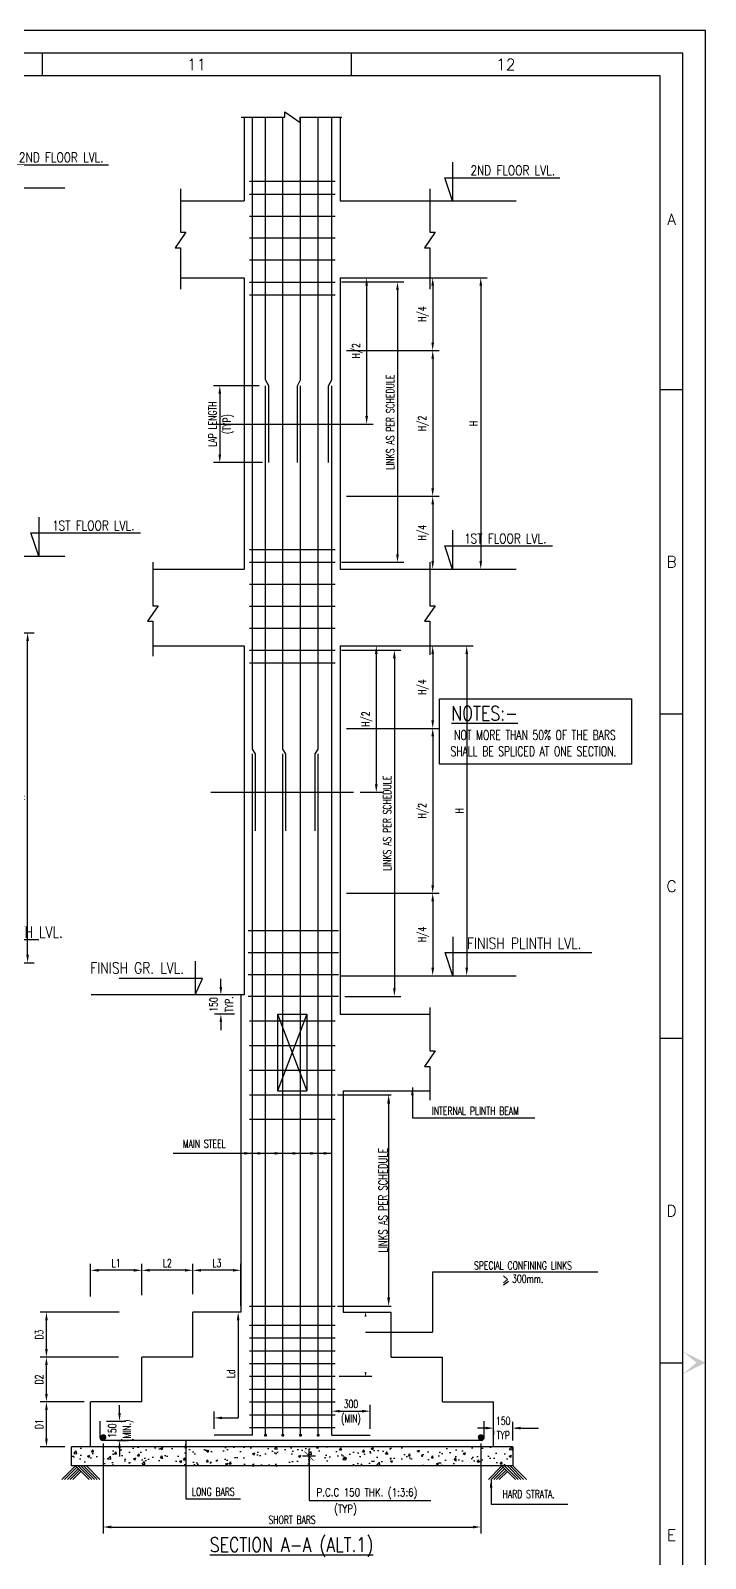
# Model space of a CAD drawing. Extents: x 489124 to 794428, y -356295 to -29813.
# Drawn here: x 609192 to 630290, y -320464 to -272741 of the extents above; entities that cross this region are included whole.
import ezdxf
from ezdxf.enums import TextEntityAlignment as Align
from ezdxf.lldxf.tags import DXFTag

# ---------------------------------------------------------------- set-up
doc = ezdxf.new("R2010")
doc.units = 0
doc.header["$LTSCALE"] = 500
doc.header["$MEASUREMENT"] = 0
doc.layers.get('DEFPOINTS').update_dxf_attribs({"color": 4})
for name, color, linetype in [('CEN', 8, 'CENTER'), ('COL', 1, 'Continuous'), ('DIM', 5, 'Continuous'), ('FOOT', 4, 'Continuous'), ('FRAME', 6, 'Continuous'), ('LINK', 2, 'Continuous'), ('P.C.C.', 8, 'Continuous'), ('PNA', 10, 'Continuous'), ('RING', 4, 'Continuous'), ('TXT', 4, 'Continuous'), ('TXT1', 2, 'Continuous')]:
    doc.layers.add(name, color=color, linetype=linetype)
doc.layers.add('HEADING-TXT', color=1, linetype='Continuous', lineweight=25)
doc.styles.add('ROMAND', font='romand')
doc.styles.add('ROMANS', font='r.shx', dxfattribs={"width": 0.7, "bigfont": 'bigfont.shx'})
tags = doc.linetypes.add('CENTER', pattern=[2, 1.25, -0.25, 0.25, -0.25]).pattern_tags.tags
tags[10:11] = [DXFTag(74, 4), DXFTag(75, 0), DXFTag(340, '0'), DXFTag(46, 1.0), DXFTag(50, 0.0), DXFTag(44, 0.0), DXFTag(45, 0.0)]
tags[8:9] = [DXFTag(74, 4), DXFTag(75, 0), DXFTag(340, '0'), DXFTag(46, 1.0), DXFTag(50, 0.0), DXFTag(44, 0.0), DXFTag(45, 0.0)]
tags[6:7] = [DXFTag(74, 4), DXFTag(75, 0), DXFTag(340, '0'), DXFTag(46, 1.0), DXFTag(50, 0.0), DXFTag(44, 0.0), DXFTag(45, 0.0)]
tags[4:5] = [DXFTag(74, 4), DXFTag(75, 0), DXFTag(340, '0'), DXFTag(46, 1.0), DXFTag(50, 0.0), DXFTag(44, 0.0), DXFTag(45, 0.0)]
doc.dimstyles.new('Copy of INT2TIMES', dxfattribs={"dimtxt": 300, "dimasz": 275, "dimexe": 75, "dimexo": 75, "dimgap": 40, "dimtad": 1, "dimdec": 0, "dimlfac": 0.5, "dimrnd": 5, "dimzin": 0, "dimdsep": 46, "dimtxsty": 'ROMANS', "dimcen": -1, "dimclrd": 5, "dimclre": 5, "dimclrt": 4, "dimadec": 0, "dimazin": 0, "dimtfac": 1, "dimtdec": 0, "dimtix": 1, "dimtofl": 0, "dimtmove": 2, "dimatfit": 3, "dimfxl": 0, "dimtolj": 1, "dimtzin": 0, "dimarcsym": 0})
doc.dimstyles.new('dim25', dxfattribs={"dimtxt": 250, "dimasz": 250, "dimexe": 200, "dimexo": 200, "dimgap": 100, "dimtad": 1, "dimdec": 0, "dimlfac": 0.25, "dimzin": 0, "dimdsep": 46, "dimtxsty": 'ROMANS', "dimcen": 0, "dimclrd": 5, "dimclre": 5, "dimclrt": 4, "dimadec": 0, "dimazin": 0, "dimtfac": 1, "dimtdec": 0, "dimtix": 1, "dimtofl": 0, "dimtmove": 2, "dimatfit": 3, "dimfxl": 0, "dimtolj": 1, "dimtzin": 0, "dimlwd": -1, "dimlwe": -1, "dimarcsym": 0})
doc.dimstyles.new('INT$7', dxfattribs={"dimtxt": 9, "dimasz": 8, "dimexe": 8, "dimexo": 3, "dimgap": 2, "dimtad": 1, "dimdec": 0, "dimzin": 0, "dimdsep": 46, "dimtxsty": 'ROMANS', "dimblk": 'DIMTICK', "dimcen": -0.25, "dimclrd": 5, "dimclre": 5, "dimclrt": 4, "dimadec": 0, "dimazin": 0, "dimtfac": 1, "dimtdec": 0, "dimtix": 1, "dimtofl": 0, "dimtmove": 2, "dimatfit": 3, "dimldrblk": 'DIMTICK', "dimfxl": 0, "dimtolj": 1, "dimtzin": 0, "dimarcsym": 0})

# ---------------------------------------------------------------- blocks, each defined once
blk = doc.blocks.new('FOLDER')
at = {"layer": 'PNA'}
for points in [[(-1250, 2500), (0, 0), (0, 1000)], [(1250, 2500), (0, 0), (0, 1000)]]:
    blk.add_solid(points, dxfattribs=at)
blk = doc.blocks.new('A1')
at = {"flags": 128}
blk.add_lwpolyline([(0, 0), (82779, 0), (82779, 58231), (0, 58231)], close=True, dxfattribs=at)
at = {"layer": 'PNA'}
for p, q in [((68326, 57739), (68326, 57247)), ((75060, 57739), (75060, 57247)), ((81794, 50420), (82287, 50420)), ((81794, 43358), (82287, 43358)), ((81794, 36296), (82287, 36296)), ((81794, 29233), (82287, 29233))]:
    blk.add_line(p, q, dxfattribs=at)
at = {"layer": 'PNA', "color": 1}
for points in [[(984, 492), (82287, 492), (82287, 57739), (984, 57739)], [(1969, 984), (81794, 984), (81794, 57247), (1969, 57247)]]:
    blk.add_lwpolyline(points, close=True, dxfattribs=at)
at = {"layer": 'PNA', "xscale": 0.196857838483993, "yscale": 0.196857838483993, "zscale": 0.196857838483993, "rotation": 90}
blk.add_blockref('FOLDER', (82779, 29233), dxfattribs=at)
at = {"layer": 'PNA', "style": 'ROMANS'}
for s, height, p in [('11', 246.1, (71694, 57493)), ('12', 246.1, (78428, 57493)), ('A', 246, (82041, 54122)), ('B', 246, (82041, 46666)), ('C', 246, (82041, 39604)), ('D', 246, (82041, 32541)), ('E', 246, (82041, 25479))]:
    blk.add_text(s, height=height, dxfattribs=at).set_placement(p, align=Align.MIDDLE)
blk = doc.blocks.new('*D1022')
at = {"layer": 'DEFPOINTS', "color": 0}
for p in [(611368, -316175), (611973, -316175), (611710, -316775)]:
    blk.add_point(p, dxfattribs=at)
at = {"layer": 'DIM', "color": 5}
for p, q in [((611973, -315925), (611973, -315675)), ((611568, -316175), (612173, -316175)), ((611910, -316775), (612173, -316775)), ((611973, -317025), (611973, -317275))]:
    blk.add_line(p, q, dxfattribs=at)
for points in [[(611932, -315925), (612015, -315925), (611973, -316175)], [(611932, -317025), (612015, -317025), (611973, -316775)]]:
    blk.add_solid(points, dxfattribs=at)
at = {"layer": 'DIM', "color": 4, "char_height": 250, "rotation": 90, "style": 'ROMANS'}
for s, insert, attachment_point in [('\\A1;150', (611873, -316475), 8), ('\\A1;(MIN.)', (612073, -316475), 2)]:
    blk.add_mtext(s, dxfattribs=dict(at, insert=insert, attachment_point=attachment_point))
blk = doc.blocks.new('*D1023')
at = {"layer": 'DEFPOINTS', "color": 0}
for p in [(609689, -315575), (611068, -315575), (610468, -316975)]:
    blk.add_point(p, dxfattribs=at)
at = {"layer": 'DIM', "color": 5}
for p, q in [((610868, -315575), (609489, -315575)), ((609689, -316725), (609689, -315825)), ((610268, -316975), (609489, -316975))]:
    blk.add_line(p, q, dxfattribs=at)
for points in [[(609648, -315825), (609731, -315825), (609689, -315575)], [(609648, -316725), (609731, -316725), (609689, -316975)]]:
    blk.add_solid(points, dxfattribs=at)
at = {"layer": 'DIM', "color": 4, "insert": (609464, -316275), "char_height": 250, "attachment_point": 5, "rotation": 90, "style": 'ROMANS'}
blk.add_mtext('\\A1;D1', dxfattribs=at)
blk = doc.blocks.new('*D1024')
at = {"layer": 'DEFPOINTS', "color": 0}
for p in [(609689, -314175), (612142, -314175), (611068, -315575)]:
    blk.add_point(p, dxfattribs=at)
at = {"layer": 'DIM', "color": 5}
for p, q in [((611942, -314175), (609489, -314175)), ((609689, -315325), (609689, -314425)), ((610868, -315575), (609489, -315575))]:
    blk.add_line(p, q, dxfattribs=at)
for points in [[(609648, -314425), (609731, -314425), (609689, -314175)], [(609648, -315325), (609731, -315325), (609689, -315575)]]:
    blk.add_solid(points, dxfattribs=at)
at = {"layer": 'DIM', "color": 4, "insert": (609464, -314875), "char_height": 250, "attachment_point": 5, "rotation": 90, "style": 'ROMANS'}
blk.add_mtext('\\A1;D2', dxfattribs=at)
blk = doc.blocks.new('*D1025')
at = {"layer": 'DEFPOINTS', "color": 0}
for p in [(609689, -312775), (612162, -312775), (612142, -314175)]:
    blk.add_point(p, dxfattribs=at)
at = {"layer": 'DIM', "color": 5}
for p, q in [((611962, -312775), (609489, -312775)), ((609689, -313925), (609689, -313025)), ((611942, -314175), (609489, -314175))]:
    blk.add_line(p, q, dxfattribs=at)
for points in [[(609648, -313025), (609731, -313025), (609689, -312775)], [(609648, -313925), (609731, -313925), (609689, -314175)]]:
    blk.add_solid(points, dxfattribs=at)
at = {"layer": 'DIM', "color": 4, "insert": (609464, -313475), "char_height": 250, "attachment_point": 5, "rotation": 90, "style": 'ROMANS'}
blk.add_mtext('\\A1;D3', dxfattribs=at)
blk = doc.blocks.new('*D1026')
at = {"layer": 'DEFPOINTS', "color": 0}
for p in [(614268, -311464), (614268, -312409), (615768, -312775)]:
    blk.add_point(p, dxfattribs=at)
at = {"layer": 'DIM', "color": 5}
for p, q in [((614268, -312209), (614268, -311264)), ((615518, -311464), (614518, -311464)), ((615768, -312575), (615768, -311264))]:
    blk.add_line(p, q, dxfattribs=at)
for points in [[(614518, -311422), (614518, -311506), (614268, -311464)], [(615518, -311422), (615518, -311506), (615768, -311464)]]:
    blk.add_solid(points, dxfattribs=at)
at = {"layer": 'DIM', "color": 4, "insert": (615018, -311239), "char_height": 250, "attachment_point": 5, "style": 'ROMANS'}
blk.add_mtext('\\A1;L3', dxfattribs=at)
blk = doc.blocks.new('*D1027')
at = {"layer": 'DEFPOINTS', "color": 0}
for p in [(612668, -311464), (612668, -312436), (614268, -312409)]:
    blk.add_point(p, dxfattribs=at)
at = {"layer": 'DIM', "color": 5}
for p, q in [((612668, -312236), (612668, -311264)), ((614018, -311464), (612918, -311464)), ((614268, -312209), (614268, -311264))]:
    blk.add_line(p, q, dxfattribs=at)
for points in [[(612918, -311422), (612918, -311506), (612668, -311464)], [(614018, -311422), (614018, -311506), (614268, -311464)]]:
    blk.add_solid(points, dxfattribs=at)
at = {"layer": 'DIM', "color": 4, "insert": (613468, -311239), "char_height": 250, "attachment_point": 5, "style": 'ROMANS'}
blk.add_mtext('\\A1;L2', dxfattribs=at)
blk = doc.blocks.new('*D1028')
at = {"layer": 'DEFPOINTS', "color": 0}
for p in [(611068, -311464), (611068, -312483), (612668, -312436)]:
    blk.add_point(p, dxfattribs=at)
at = {"layer": 'DIM', "color": 5}
for p, q in [((611068, -312283), (611068, -311264)), ((612418, -311464), (611318, -311464)), ((612668, -312236), (612668, -311264))]:
    blk.add_line(p, q, dxfattribs=at)
for points in [[(611318, -311422), (611318, -311506), (611068, -311464)], [(612418, -311422), (612418, -311506), (612668, -311464)]]:
    blk.add_solid(points, dxfattribs=at)
at = {"layer": 'DIM', "color": 4, "insert": (611868, -311239), "char_height": 250, "attachment_point": 5, "style": 'ROMANS'}
blk.add_mtext('\\A1;L1', dxfattribs=at)
blk = doc.blocks.new('*D1029')
at = {"layer": 'DEFPOINTS', "color": 0}
for p in [(623668, -316275), (624268, -316393), (624268, -316975)]:
    blk.add_point(p, dxfattribs=at)
at = {"layer": 'DIM', "color": 5}
for p, q in [((623418, -316393), (623168, -316393)), ((624268, -316775), (624268, -316193)), ((624518, -316393), (624768, -316393)), ((623668, -316475), (623668, -316593))]:
    blk.add_line(p, q, dxfattribs=at)
for points in [[(623418, -316351), (623418, -316435), (623668, -316393)], [(624518, -316351), (624518, -316435), (624268, -316393)]]:
    blk.add_solid(points, dxfattribs=at)
at = {"layer": 'DIM', "color": 4, "char_height": 250, "style": 'ROMANS'}
for s, insert, attachment_point in [('\\A1;150', (623968, -316293), 8), ('\\A1;TYP', (623968, -316493), 2)]:
    blk.add_mtext(s, dxfattribs=dict(at, insert=insert, attachment_point=attachment_point))
blk = doc.blocks.new('*D1033')
at = {"layer": 'DEFPOINTS', "color": 0}
for p in [(607509, -291556), (609102, -291556), (607509, -301856)]:
    blk.add_point(p, dxfattribs=at)
at = {"layer": 'DIM', "color": 5}
for p, q in [((607709, -291556), (609302, -291556)), ((609102, -301606), (609102, -291806)), ((607709, -301856), (609302, -301856))]:
    blk.add_line(p, q, dxfattribs=at)
for points in [[(609060, -291806), (609143, -291806), (609102, -291556)], [(609060, -301606), (609143, -301606), (609102, -301856)]]:
    blk.add_solid(points, dxfattribs=at)
at = {"layer": 'DIM', "color": 4, "insert": (608877, -296706), "char_height": 250, "attachment_point": 5, "rotation": 90, "style": 'ROMANS'}
blk.add_mtext('\\A1;H', dxfattribs=at)
blk = doc.blocks.new('*D1036')
at = {"layer": 'DEFPOINTS', "color": 0}
for p in [(615768, -302862), (615142, -303462), (615768, -303462)]:
    blk.add_point(p, dxfattribs=at)
at = {"layer": 'DIM', "color": 5}
for p, q in [((615142, -302612), (615142, -302362)), ((615568, -302862), (614942, -302862)), ((615568, -303462), (614942, -303462)), ((615142, -303712), (615142, -303962))]:
    blk.add_line(p, q, dxfattribs=at)
for points in [[(615100, -302612), (615183, -302612), (615142, -302862)], [(615100, -303712), (615183, -303712), (615142, -303462)]]:
    blk.add_solid(points, dxfattribs=at)
at = {"layer": 'DIM', "color": 4, "insert": (614917, -303162), "char_height": 250, "attachment_point": 5, "rotation": 90, "style": 'ROMANS'}
blk.add_mtext('\\A1;150', dxfattribs=at)
blk = doc.blocks.new('*D1037')
at = {"layer": 'DEFPOINTS', "color": 0, "ltscale": 2}
for p in [(618716, -305980), (618716, -312582), (620387, -312582)]:
    blk.add_point(p, dxfattribs=at)
at = {"layer": 'DIM', "color": 5, "lineweight": -2, "ltscale": 2}
for p, q in [((618791, -305980), (620462, -305980)), ((620387, -306255), (620387, -312307)), ((618791, -312582), (620462, -312582))]:
    blk.add_line(p, q, dxfattribs=at)
at = {"layer": 'DIM', "color": 5, "ltscale": 2}
for points in [[(620341, -306255), (620433, -306255), (620387, -305980)], [(620341, -312307), (620433, -312307), (620387, -312582)]]:
    blk.add_solid(points, dxfattribs=at)
at = {"layer": 'DIM', "color": 4, "ltscale": 2, "insert": (620210, -309281), "char_height": 275, "attachment_point": 5, "rotation": 90, "style": 'ROMANS'}
blk.add_mtext('\\A1;LINKS AS PER SCHEDULE', dxfattribs=at)
blk = doc.blocks.new('*D1038')
at = {"layer": 'DEFPOINTS', "color": 0}
for p in [(618716, -292095), (618816, -302907), (620566, -302907)]:
    blk.add_point(p, dxfattribs=at)
at = {"layer": 'DIM', "color": 5}
for p, q in [((618916, -292095), (620766, -292095)), ((620566, -292345), (620566, -302657)), ((619016, -302907), (620766, -302907))]:
    blk.add_line(p, q, dxfattribs=at)
for points in [[(620524, -292345), (620608, -292345), (620566, -292095)], [(620524, -302657), (620608, -302657), (620566, -302907)]]:
    blk.add_solid(points, dxfattribs=at)
at = {"layer": 'DIM', "color": 4, "insert": (620341, -297501), "char_height": 250, "attachment_point": 5, "rotation": 90, "style": 'ROMANS'}
blk.add_mtext('\\A1;LINKS AS PER SCHEDULE', dxfattribs=at)
blk = doc.blocks.new('*D1039')
at = {"layer": 'DEFPOINTS', "color": 0}
for p in [(620274, -291962), (620425, -302262), (622827, -302262)]:
    blk.add_point(p, dxfattribs=at)
at = {"layer": 'DIM', "color": 5}
for p, q in [((620474, -291962), (623027, -291962)), ((622827, -292212), (622827, -302012)), ((620625, -302262), (623027, -302262))]:
    blk.add_line(p, q, dxfattribs=at)
for points in [[(622786, -292212), (622869, -292212), (622827, -291962)], [(622786, -302012), (622869, -302012), (622827, -302262)]]:
    blk.add_solid(points, dxfattribs=at)
at = {"layer": 'DIM', "color": 4, "insert": (622602, -297112), "char_height": 250, "attachment_point": 5, "rotation": 90, "style": 'ROMANS'}
blk.add_mtext('\\A1;H', dxfattribs=at)
blk = doc.blocks.new('*D1040')
at = {"layer": 'DEFPOINTS', "color": 0}
for p in [(619634, -291962), (619293, -296534), (620001, -296534)]:
    blk.add_point(p, dxfattribs=at)
at = {"layer": 'DIM', "color": 5}
for p, q in [((619834, -291962), (620201, -291962)), ((620001, -292212), (620001, -296284)), ((619493, -296534), (620201, -296534))]:
    blk.add_line(p, q, dxfattribs=at)
for points in [[(619959, -292212), (620043, -292212), (620001, -291962)], [(619959, -296284), (620043, -296284), (620001, -296534)]]:
    blk.add_solid(points, dxfattribs=at)
at = {"layer": 'DIM', "color": 4, "insert": (619710, -294248), "char_height": 250, "attachment_point": 5, "rotation": 90, "style": 'ROMANS'}
blk.add_mtext('\\A1;H/2', dxfattribs=at)
blk = doc.blocks.new('*D1041')
at = {"layer": 'DEFPOINTS', "color": 0}
for p in [(620274, -280462), (620274, -289562), (623266, -289562)]:
    blk.add_point(p, dxfattribs=at)
at = {"layer": 'DIM', "color": 5}
for p, q in [((620474, -280462), (623466, -280462)), ((623266, -280712), (623266, -289312)), ((620474, -289562), (623466, -289562))]:
    blk.add_line(p, q, dxfattribs=at)
for points in [[(623225, -280712), (623308, -280712), (623266, -280462)], [(623225, -289312), (623308, -289312), (623266, -289562)]]:
    blk.add_solid(points, dxfattribs=at)
at = {"layer": 'DIM', "color": 4, "insert": (623041, -285012), "char_height": 250, "attachment_point": 5, "rotation": 90, "style": 'ROMANS'}
blk.add_mtext('\\A1;H', dxfattribs=at)
blk = doc.blocks.new('*D1042')
at = {"layer": 'DEFPOINTS', "color": 0}
for p in [(618716, -280595), (618716, -289349), (620664, -289349)]:
    blk.add_point(p, dxfattribs=at)
at = {"layer": 'DIM', "color": 5}
for p, q in [((618916, -280595), (620864, -280595)), ((620664, -280845), (620664, -289099)), ((618916, -289349), (620864, -289349))]:
    blk.add_line(p, q, dxfattribs=at)
for points in [[(620622, -280845), (620705, -280845), (620664, -280595)], [(620622, -289099), (620705, -289099), (620664, -289349)]]:
    blk.add_solid(points, dxfattribs=at)
at = {"layer": 'DIM', "color": 4, "insert": (620439, -284972), "char_height": 250, "attachment_point": 5, "rotation": 90, "style": 'ROMANS'}
blk.add_mtext('\\A1;LINKS AS PER SCHEDULE', dxfattribs=at)
blk = doc.blocks.new('*D1043')
at = {"layer": 'DEFPOINTS', "color": 0}
for p in [(618868, -280462), (618868, -285034), (619699, -285034)]:
    blk.add_point(p, dxfattribs=at)
at = {"layer": 'DIM', "color": 5}
for p, q in [((619068, -280462), (619899, -280462)), ((619699, -280712), (619699, -284784)), ((619068, -285034), (619899, -285034))]:
    blk.add_line(p, q, dxfattribs=at)
for points in [[(619657, -280712), (619740, -280712), (619699, -280462)], [(619657, -284784), (619740, -284784), (619699, -285034)]]:
    blk.add_solid(points, dxfattribs=at)
at = {"layer": 'DIM', "color": 4, "insert": (619408, -282748), "char_height": 250, "attachment_point": 5, "rotation": 90, "style": 'ROMANS'}
blk.add_mtext('\\A1;H/2', dxfattribs=at)
blk = doc.blocks.new('*D1044')
at = {"layer": 'DEFPOINTS', "color": 0}
for p in [(616540, -283834), (615108, -286234), (616640, -286234)]:
    blk.add_point(p, dxfattribs=at)
at = {"layer": 'DIM', "color": 5}
for p, q in [((616340, -283834), (614908, -283834)), ((615108, -284084), (615108, -285984)), ((616440, -286234), (614908, -286234))]:
    blk.add_line(p, q, dxfattribs=at)
for points in [[(615066, -284084), (615150, -284084), (615108, -283834)], [(615066, -285984), (615150, -285984), (615108, -286234)]]:
    blk.add_solid(points, dxfattribs=at)
at = {"layer": 'DIM', "color": 4, "char_height": 250, "rotation": 90, "style": 'ROMANS'}
for s, insert, attachment_point in [('\\A1;LAP LENGTH', (615008, -285034), 8), ('\\A1;(TYP)', (615208, -285034), 2)]:
    blk.add_mtext(s, dxfattribs=dict(at, insert=insert, attachment_point=attachment_point))
blk = doc.blocks.new('*D1047')
at = {"layer": 'DEFPOINTS', "color": 0}
for p in [(619808, -315864), (618608, -316616), (619808, -316616)]:
    blk.add_point(p, dxfattribs=at)
at = {"layer": 'DIM', "color": 5}
for p, q in [((618608, -316416), (618608, -315664)), ((618858, -315864), (619558, -315864)), ((619808, -316416), (619808, -315664))]:
    blk.add_line(p, q, dxfattribs=at)
for points in [[(618858, -315823), (618858, -315906), (618608, -315864)], [(619558, -315823), (619558, -315906), (619808, -315864)]]:
    blk.add_solid(points, dxfattribs=at)
at = {"layer": 'DIM', "color": 4, "char_height": 250, "style": 'ROMANS'}
for s, insert, attachment_point in [('\\A1;(MIN)', (619208, -315964), 2), ('\\A1;300', (619208, -315764), 8)]:
    blk.add_mtext(s, dxfattribs=dict(at, insert=insert, attachment_point=attachment_point))
blk = doc.blocks.new('DIMTICK')
for p, q in [((-1, 0), (1, 0)), ((0, 1), (0, -1))]:
    blk.add_line(p, q)
at = {"color": 2, "const_width": 0.1}
blk.add_lwpolyline([(0.71, 0.71), (-0.71, -0.71)], dxfattribs=at)
blk = doc.blocks.new('*D1048')
at = {"layer": 'DEFPOINTS', "color": 0}
for p in [(611466, -316678), (623270, -316678), (623270, -319483)]:
    blk.add_point(p, dxfattribs=at)
at = {"layer": 'DIM', "color": 5}
for p, q in [((611466, -316878), (611466, -319683)), ((623270, -316878), (623270, -319683)), ((611716, -319483), (623020, -319483))]:
    blk.add_line(p, q, dxfattribs=at)
for points in [[(611716, -319441), (611716, -319525), (611466, -319483)], [(623020, -319441), (623020, -319525), (623270, -319483)]]:
    blk.add_solid(points, dxfattribs=at)
at = {"layer": 'DIM', "color": 4, "insert": (617368, -319258), "char_height": 250, "attachment_point": 5, "style": 'ROMANS'}
blk.add_mtext('\\A1;SHORT BARS', dxfattribs=at)
blk = doc.blocks.new('*D1055')
at = {"layer": 'DEFPOINTS', "color": 0}
for p in [(621069, -280462), (618868, -282737), (621764, -282737)]:
    blk.add_point(p, dxfattribs=at)
at = {"layer": 'DIM', "color": 5}
for p, q in [((621269, -280462), (621964, -280462)), ((621764, -280712), (621764, -282487)), ((619068, -282737), (621964, -282737))]:
    blk.add_line(p, q, dxfattribs=at)
for points in [[(621723, -280712), (621806, -280712), (621764, -280462)], [(621723, -282487), (621806, -282487), (621764, -282737)]]:
    blk.add_solid(points, dxfattribs=at)
at = {"layer": 'DIM', "color": 4, "insert": (621474, -281599), "char_height": 250, "attachment_point": 5, "rotation": 90, "style": 'ROMANS'}
blk.add_mtext('\\A1;H/4', dxfattribs=at)
blk = doc.blocks.new('*D1056')
at = {"layer": 'DEFPOINTS', "color": 0}
for p in [(618868, -282737), (618868, -287287), (621764, -287287)]:
    blk.add_point(p, dxfattribs=at)
at = {"layer": 'DIM', "color": 5}
for p, q in [((619068, -282737), (621964, -282737)), ((621764, -282987), (621764, -287037)), ((619068, -287287), (621964, -287287))]:
    blk.add_line(p, q, dxfattribs=at)
for points in [[(621723, -282987), (621806, -282987), (621764, -282737)], [(621723, -287037), (621806, -287037), (621764, -287287)]]:
    blk.add_solid(points, dxfattribs=at)
at = {"layer": 'DIM', "color": 4, "insert": (621474, -285012), "char_height": 250, "attachment_point": 5, "rotation": 90, "style": 'ROMANS'}
blk.add_mtext('\\A1;H/2', dxfattribs=at)
blk = doc.blocks.new('*D1057')
at = {"layer": 'DEFPOINTS', "color": 0}
for p in [(618868, -287287), (621222, -289562), (621764, -289562)]:
    blk.add_point(p, dxfattribs=at)
at = {"layer": 'DIM', "color": 5}
for p, q in [((619068, -287287), (621964, -287287)), ((621764, -287537), (621764, -289312)), ((621422, -289562), (621964, -289562))]:
    blk.add_line(p, q, dxfattribs=at)
for points in [[(621723, -287537), (621806, -287537), (621764, -287287)], [(621723, -289312), (621806, -289312), (621764, -289562)]]:
    blk.add_solid(points, dxfattribs=at)
at = {"layer": 'DIM', "color": 4, "insert": (621474, -288424), "char_height": 250, "attachment_point": 5, "rotation": 90, "style": 'ROMANS'}
blk.add_mtext('\\A1;H/4', dxfattribs=at)
blk = doc.blocks.new('*D1058')
at = {"layer": 'DEFPOINTS', "color": 0}
for p in [(621069, -291962), (618868, -294537), (621764, -294537)]:
    blk.add_point(p, dxfattribs=at)
at = {"layer": 'DIM', "color": 5}
for p, q in [((621269, -291962), (621964, -291962)), ((621764, -292212), (621764, -294287)), ((619068, -294537), (621964, -294537))]:
    blk.add_line(p, q, dxfattribs=at)
for points in [[(621723, -292212), (621806, -292212), (621764, -291962)], [(621723, -294287), (621806, -294287), (621764, -294537)]]:
    blk.add_solid(points, dxfattribs=at)
at = {"layer": 'DIM', "color": 4, "insert": (621474, -293249), "char_height": 250, "attachment_point": 5, "rotation": 90, "style": 'ROMANS'}
blk.add_mtext('\\A1;H/4', dxfattribs=at)
blk = doc.blocks.new('*D1059')
at = {"layer": 'DEFPOINTS', "color": 0}
for p in [(618868, -294537), (618868, -299687), (621764, -299687)]:
    blk.add_point(p, dxfattribs=at)
at = {"layer": 'DIM', "color": 5}
for p, q in [((619068, -294537), (621964, -294537)), ((621764, -294787), (621764, -299437)), ((619068, -299687), (621964, -299687))]:
    blk.add_line(p, q, dxfattribs=at)
for points in [[(621723, -294787), (621806, -294787), (621764, -294537)], [(621723, -299437), (621806, -299437), (621764, -299687)]]:
    blk.add_solid(points, dxfattribs=at)
at = {"layer": 'DIM', "color": 4, "insert": (621474, -297112), "char_height": 250, "attachment_point": 5, "rotation": 90, "style": 'ROMANS'}
blk.add_mtext('\\A1;H/2', dxfattribs=at)
blk = doc.blocks.new('*D1060')
at = {"layer": 'DEFPOINTS', "color": 0}
for p in [(618868, -299687), (621222, -302262), (621764, -302262)]:
    blk.add_point(p, dxfattribs=at)
at = {"layer": 'DIM', "color": 5}
for p, q in [((619068, -299687), (621964, -299687)), ((621764, -299937), (621764, -302012)), ((621422, -302262), (621964, -302262))]:
    blk.add_line(p, q, dxfattribs=at)
for points in [[(621723, -299937), (621806, -299937), (621764, -299687)], [(621723, -302012), (621806, -302012), (621764, -302262)]]:
    blk.add_solid(points, dxfattribs=at)
at = {"layer": 'DIM', "color": 4, "insert": (621474, -300974), "char_height": 250, "attachment_point": 5, "rotation": 90, "style": 'ROMANS'}
blk.add_mtext('\\A1;H/4', dxfattribs=at)

msp = doc.modelspace()

# ---------------------------------------------------------------- hatches: boundary and pattern name
at = {"layer": 'P.C.C.'}
h = msp.add_hatch(dxfattribs=at)
h.set_pattern_fill('AR-CONC', color=256, scale=100, style=0)
h.set_pattern_definition([(50, (-73966.56, -405944.47), (717.2602, -62.75213), [75, -825]), (355, (-73966.6, -405944.5), (-138.7513, 752.1921), [60, -660]), (100.4514, (-73906.8, -405949.7), (578.5094, 689.43954), [63.7402, -701.1421]), (46.1842, (-73966.6, -405744.5), (1067.241, -165.519), [112.5, -1237.5]), (96.6356, (-73877.6, -405758.3), (934.6627, 974.1179), [95.6103, -1051.713]), (351.1842, (-73966.6, -405744.5), (934.662, 974.1186), [90, -990]), (21, (-73866.56, -405794.47), (596.90705, -402.6189), [75, -825]), (326, (-73866.6, -405794.5), (243.3153, 725.15005), [60, -660]), (71.4514, (-73816.8, -405828), (840.2226, 322.5305), [63.7402, -701.1421]), (37.5, (-73966.56, -405944.47), (12.159855, 332.89385), [0, -652, 0, -670, 0, -662.5]), (7.5, (-73966.56, -405944.47), (263.06954, 394.41171), [0, -382, 0, -637, 0, -252.5]), (327.5, (-74189.56, -405944.47), (533.82244, -22.55487), [0, -250, 0, -780, 0, -1035]), (317.5, (-74289.56, -405944.47), (583.18617, 100.10498), [0, -325, 0, -518, 0, -735])])
h.paths.add_polyline_path([(615322.824, -316975.053), (615322.824, -317575.053), (624267.937, -317575.053), (624267.937, -316975.053)])
h.paths.add_polyline_path([(615322.824, -317575.053), (615322.824, -316975.053), (610467.937, -316975.053), (610467.937, -317575.053)])

# ---------------------------------------------------------------- linework, layer by layer
at = {"layer": 'CEN'}
for p, q in [((614823.325, -285034.043), (619293.325, -285034.043)), ((614823.325, -296534.043), (619293.325, -296534.043))]:
    msp.add_line(p, q, dxfattribs=at)
at = {"layer": 'CEN', "linetype": 'Continuous'}
msp.add_line((618837.703, -314775.053), (619856.703, -314775.053), dxfattribs=at)
at = {"layer": 'COL', "linetype": 'Continuous'}
for points, const_width in [([(611418.099, -316678.491, 1), (611514.099, -316678.491, 1)], 96), ([(616515.712, -316616.053, 1), (616563.712, -316616.053, 1)], 48), ([(617054.13, -316616.053, 1), (617102.13, -316616.053, 1)], 48), ([(617608.956, -316616.053, 1), (617656.956, -316616.053, 1)], 48), ([(618161.568, -316616.053, 1), (618209.568, -316616.053, 1)], 48), ([(623317.774, -316678.491, -1), (623221.774, -316678.491, -1)], 96)]:
    msp.add_lwpolyline(points, format="xyb", close=True, dxfattribs=dict(at, const_width=const_width))
at = {"layer": 'DIM'}
for p, q in [((607565.958, -277655.848), (610264.158, -277655.848)), ((621679.124, -278061.793), (624377.323, -278061.793)), ((607565.958, -289155.848), (610264.158, -289155.848)), ((621679.124, -289561.793), (624377.323, -289561.793)), ((616907.937, -303461.793), (617827.937, -305861.793)), ((617827.937, -303461.793), (616907.937, -305861.793)), ((626922.819, -311520.616), (621754.065, -311520.616)), ((621754.065, -311520.616), (621754.065, -313398.42)), ((619663.777, -313398.42), (621754.065, -313398.42)), ((624347.937, -316392.97), (625066.937, -316392.97))]:
    msp.add_line(p, q, dxfattribs=at)
at = {"layer": 'DIM', "color": 3}
msp.add_line((618867.937, -302261.793), (624377.323, -302261.793), dxfattribs=at)
at = {"layer": 'DIM', "color": 3, "linetype": 'Continuous'}
msp.add_line((615867.937, -302861.793), (611086.401, -302861.793), dxfattribs=at)
at = {"layer": 'DIM', "color": 5}
for p, q in [((615669.071, -312775.053), (615482.071, -312775.053)), ((615682.071, -313025.053), (615682.071, -316073.266)), ((614927.937, -316416.053), (614927.937, -315873.266)), ((615177.937, -316073.266), (615682.071, -316073.266))]:
    msp.add_line(p, q, dxfattribs=at)
at = {"layer": 'DIM'}
for points in [[(615780.666, -275443.011), (617138.629, -275443.011), (617138.629, -275276.647), (617625.446, -275609.375), (617625.446, -275443.011), (618919.354, -275443.011)], [(613879.55, -277684.828), (613879.55, -279042.791), (614045.914, -279042.791), (613713.186, -279529.608), (613879.55, -279529.608), (613879.55, -280823.516)], [(621679.124, -277684.828), (621679.124, -279042.791), (621845.488, -279042.791), (621512.76, -279529.608), (621679.124, -279529.608), (621679.124, -280823.516)], [(613010.839, -289348.833), (613010.839, -290706.796), (613177.203, -290706.796), (612844.475, -291193.613), (613010.839, -291193.613), (613010.839, -292281.878)], [(621679.124, -289348.833), (621679.124, -290706.796), (621845.488, -290706.796), (621512.76, -291193.613), (621679.124, -291193.613), (621679.124, -292240.749)], [(621679.124, -303255.841), (621679.124, -304613.804), (621845.488, -304613.804), (621512.76, -305100.621), (621679.124, -305100.621), (621679.124, -306147.757)]]:
    msp.add_lwpolyline(points, dxfattribs=at)
at = {"layer": 'DIM', "flags": 128}
msp.add_lwpolyline([(619663.777, -314638.614, 61.213, 0, 0), (619663.777, -314791.544, 0, 0, 0), (619663.777, -313749.859, 0, 0, 0), (619663.777, -312762.174, 0, 61.213, 0), (619663.777, -312915.104, 0, 0, 0)], format="xyseb", dxfattribs=at)
at = {"layer": 'DIM', "color": 5}
for points in [[(615640.405, -313025.053), (615723.738, -313025.053), (615682.071, -312775.053)], [(615177.937, -316031.6), (615177.937, -316114.933), (614927.937, -316073.266)]]:
    msp.add_solid(points, dxfattribs=at)
at = {"layer": 'FOOT', "linetype": 'Continuous'}
for p, q in [((615867.937, -275435.769), (615867.937, -278061.793)), ((618867.937, -275435.769), (618867.937, -278061.793)), ((613879.55, -278061.793), (615867.937, -278061.793)), ((618867.937, -278061.793), (621679.124, -278061.793)), ((613879.55, -280461.793), (615867.937, -280461.793)), ((615867.937, -280461.793), (615867.937, -289561.793)), ((618867.937, -280461.793), (618867.937, -289561.793)), ((618867.937, -280461.793), (621679.124, -280461.793)), ((613010.839, -289561.793), (615867.937, -289561.793)), ((618867.937, -289561.793), (621679.124, -289561.793)), ((613010.839, -291961.793), (615867.937, -291961.793)), ((615867.937, -291961.793), (615867.937, -302861.793)), ((618867.937, -291961.793), (618867.937, -303461.793)), ((618867.937, -291961.793), (621679.124, -291961.793)), ((615767.937, -302861.793), (615767.937, -312775.053)), ((616907.937, -303461.793), (617827.937, -303461.793)), ((616907.937, -303461.793), (616907.937, -305861.793)), ((617827.937, -303461.793), (617827.937, -305861.793)), ((618867.937, -303461.793), (621679.124, -303461.793)), ((616907.937, -305861.793), (617827.937, -305861.793)), ((618967.937, -305861.793), (621679.124, -305861.793)), ((618967.937, -305861.793), (618967.937, -312775.053)), ((614267.937, -314175.053), (614267.937, -312775.053)), ((615767.937, -312775.053), (614267.937, -312775.053)), ((618967.937, -312775.053), (620467.937, -312775.053)), ((620467.937, -314175.053), (620467.937, -312775.053)), ((614267.937, -314175.053), (612667.937, -314175.053)), ((612667.937, -315575.053), (612667.937, -314175.053)), ((620467.937, -314175.053), (622067.937, -314175.053)), ((622067.937, -315575.053), (622067.937, -314175.053)), ((611067.937, -316975.053), (611067.937, -315575.053)), ((612667.937, -315575.053), (611067.937, -315575.053)), ((622067.937, -315575.053), (623667.937, -315575.053)), ((623667.937, -316975.053), (623667.937, -315575.053)), ((624267.937, -316975.053), (610467.937, -316975.053)), ((610467.937, -317575.053), (610467.937, -316975.053)), ((624267.937, -316975.053), (624267.937, -317575.053)), ((624267.937, -317575.053), (610467.937, -317575.053))]:
    msp.add_line(p, q, dxfattribs=at)
msp.add_lwpolyline([(621972.068, -293619.43), (627979.944, -293619.43), (627979.944, -295660.014), (621972.068, -295660.014)], close=True, dxfattribs=at)
at = {"layer": 'FRAME'}
for p, q in [((616127.937, -295184.043), (616127.937, -275435.769)), ((616539.712, -283648.043), (616539.712, -275435.769)), ((617078.13, -295184.043), (617078.13, -275435.769)), ((617632.956, -283648.043), (617632.956, -275435.769)), ((618185.568, -295184.043), (618185.568, -275435.769)), ((618607.937, -283648.043), (618607.937, -275435.769)), ((616639.712, -283834.043), (616539.712, -283648.043)), ((616539.712, -294698.323), (616539.712, -283834.043)), ((616639.712, -286234.043), (616639.712, -283834.043)), ((617532.956, -283834.043), (617632.956, -283648.043)), ((617532.956, -286234.043), (617532.956, -283834.043)), ((617632.956, -295334.043), (617632.956, -283834.043)), ((618507.937, -283834.043), (618607.937, -283648.043)), ((618507.937, -286234.043), (618507.937, -283834.043)), ((618607.937, -296907.888), (618607.937, -283834.043)), ((613010.839, -289561.793), (613010.839, -289561.793)), ((616539.712, -316580.319), (616539.712, -294698.323)), ((616227.937, -295334.043), (616127.937, -295184.043)), ((616127.937, -316616.053), (616127.937, -295334.043)), ((616227.937, -297734.043), (616227.937, -295334.043)), ((617178.13, -295334.043), (617078.13, -295184.043)), ((617078.13, -316580.319), (617078.13, -295334.043)), ((617178.13, -297734.043), (617178.13, -295334.043)), ((617632.956, -316580.319), (617632.956, -295334.043)), ((618085.568, -295334.043), (618185.568, -295184.043)), ((618085.568, -297734.043), (618085.568, -295334.043)), ((618185.568, -316580.319), (618185.568, -295334.043)), ((618607.937, -316616.053), (618607.937, -296907.888)), ((617632.956, -305939.333), (617632.956, -303560.965)), ((611367.937, -316695.053), (611367.937, -316175.053)), ((623367.937, -316695.053), (623367.937, -316175.053)), ((623287.937, -316775.053), (611447.937, -316775.053)), ((616127.937, -316616.053), (614927.937, -316616.053)), ((618607.937, -316616.053), (619807.937, -316616.053))]:
    msp.add_line(p, q, dxfattribs=at)
for centre, start, end in [((611447.937, -316695.053), 180, 270), ((623287.937, -316695.053), 270, 0)]:
    msp.add_arc(centre, 80, start, end, dxfattribs=at)
at = {"layer": 'LINK'}
for p, q in [((616035.199, -277448.63), (618715.745, -277448.63)), ((616035.199, -277848.63), (618715.745, -277848.63)), ((616035.199, -278534.63), (618715.745, -278534.63)), ((616035.199, -279220.63), (618715.745, -279220.63)), ((616035.199, -279906.63), (618715.745, -279906.63)), ((616035.199, -280595.177), (618715.745, -280595.177)), ((616035.199, -280995.177), (618715.745, -280995.177)), ((616035.199, -288948.63), (618715.745, -288948.63)), ((616035.199, -289348.63), (618715.745, -289348.63)), ((616035.199, -290034.63), (618715.745, -290034.63)), ((616035.199, -290720.63), (618715.745, -290720.63)), ((616035.199, -291406.63), (618715.745, -291406.63)), ((616035.199, -292095.177), (618715.745, -292095.177)), ((616035.199, -292495.177), (618715.745, -292495.177)), ((615991.699, -300848.63), (618815.745, -300848.63)), ((615991.699, -301534.63), (618815.745, -301534.63)), ((615991.699, -302220.63), (618815.745, -302220.63)), ((615995.199, -302906.63), (618815.745, -302906.63)), ((616035.199, -303674.955), (618715.745, -303674.955)), ((616035.199, -304443.28), (618715.745, -304443.28)), ((616035.199, -305211.605), (618715.745, -305211.605)), ((616035.199, -305979.93), (618715.745, -305979.93)), ((616035.199, -306748.255), (618715.745, -306748.255)), ((616035.199, -312581.727), (618715.745, -312581.727)), ((616035.199, -313175.053), (618715.745, -313175.053)), ((616035.199, -313575.053), (618715.745, -313575.053)), ((616035.199, -313975.053), (618715.745, -313975.053)), ((616035.199, -314375.053), (618715.745, -314375.053)), ((616035.199, -314775.053), (618715.745, -314775.053)), ((616035.199, -315175.053), (618715.745, -315175.053)), ((616035.199, -315575.053), (618715.745, -315575.053)), ((616035.199, -315975.053), (618715.745, -315975.053)), ((616035.199, -316375.053), (618715.745, -316375.053))]:
    msp.add_line(p, q, dxfattribs=at)
at = {"layer": 'RING', "linetype": 'Continuous'}
for p, q in [((610173.673, -317999.317), (610597.937, -317575.053)), ((610258.525, -317999.317), (610640.363, -317617.48)), ((610343.378, -317999.317), (610682.79, -317659.906)), ((610428.231, -317999.317), (610725.216, -317702.333)), ((610513.084, -317999.317), (610767.642, -317744.759)), ((611022.201, -317999.317), (610597.937, -317575.053)), ((611107.054, -317999.317), (610682.79, -317575.053)), ((611191.906, -317999.317), (610767.642, -317575.053)), ((611276.759, -317999.317), (610852.495, -317575.053)), ((611361.612, -317999.317), (610937.348, -317575.053)), ((623504.261, -317999.317), (623928.525, -317575.053)), ((623589.114, -317999.317), (623970.952, -317617.48)), ((623673.967, -317999.317), (624013.378, -317659.906)), ((623758.82, -317999.317), (624055.805, -317702.333)), ((623843.673, -317999.317), (624098.231, -317744.759)), ((624352.79, -317999.317), (623928.525, -317575.053)), ((624437.642, -317999.317), (624013.378, -317575.053)), ((624522.495, -317999.317), (624098.231, -317575.053)), ((624607.348, -317999.317), (624183.084, -317575.053)), ((624692.201, -317999.317), (624267.937, -317575.053))]:
    msp.add_line(p, q, dxfattribs=at)
at = {"layer": 'TXT', "linetype": 'ByBlock'}
msp.add_line((623973.074, -311917.774), (624132.342, -311805.307), dxfattribs=at)
at = {"layer": 'TXT1'}
for points in [[(608272.51, -276443.613), (608272.51, -277655.848), (608026.965, -276934.137), (611627.439, -276934.137)], [(622385.676, -276849.558), (622385.676, -278061.793), (622140.13, -277340.083), (625740.605, -277340.083)], [(609450.3, -287943.613), (609450.3, -289155.848), (609204.755, -288434.137), (612626.229, -288434.137)], [(622385.676, -288349.558), (622385.676, -289561.793), (622140.13, -288840.083), (625505.605, -288840.083)], [(606100.841, -300643.613), (606100.841, -301855.848), (605855.296, -301134.137), (609455.77, -301134.137)], [(622398.176, -301049.558), (622398.176, -302261.793), (622152.63, -301540.083), (626740.571, -301540.083)], [(614343.489, -301811.221), (614343.489, -302861.793), (614573.093, -302352.987), (611963.962, -302352.987)]]:
    msp.add_lwpolyline(points, dxfattribs=at)

# ---------------------------------------------------------------- block references
at = {"xscale": 1.434849416022188, "yscale": 1.434849416022188, "zscale": 1.434849416022188}
msp.add_blockref('A1', (511515.5, -356294.5), dxfattribs=at)

# ---------------------------------------------------------------- texts
at = {"layer": 'DIM', "color": 4, "style": 'ROMANS', "width": 0.8}
for s, p in [('P.C.C 150 THK. (1:3:6)', (618132.304, -318524.381)), ('(TYP)', (618683.804, -319035.374))]:
    msp.add_text(s, height=250, dxfattribs=at).set_placement(p)
at = {"layer": 'DIM', "color": 4, "insert": (615457.071, -314695.553), "char_height": 250, "attachment_point": 5, "rotation": 90, "style": 'ROMANS'}
msp.add_mtext('\\A1;Ld', dxfattribs=at)
at = {"layer": 'HEADING-TXT', "color": 6, "style": 'ROMANS', "width": 0.8}
msp.add_text('%%UNOTES:-', height=450, dxfattribs=at).set_placement((623387.873, -294288.619), align=Align.CENTER)
msp.add_text('%%uSECTION A-A (ALT.1)', height=450, dxfattribs=at).set_placement((617348.554, -320068.47), align=Align.MIDDLE)
at = {"layer": 'TXT', "linetype": 'ByBlock', "style": 'ROMANS', "width": 0.7}
for s, height, p in [(' NOT MORE THAN 50% OF THE BARS', 300, (624887.793, -294745.171)), ('SHALL BE SPLICED AT ONE SECTION.', 300, (624913.869, -295254.359)), ('MAIN STEEL', 250, (614624.194, -307511.938)), ('SPECIAL CONFINING LINKS', 250, (624584.836, -311313.33)), ('> 300mm.', 250, (624584.836, -311728.352))]:
    msp.add_text(s, height=height, dxfattribs=at).set_placement(p, align=Align.MIDDLE)
at = {"layer": 'TXT', "style": 'ROMANS', "width": 0.7}
msp.add_text('TYP.', height=250, rotation=90, dxfattribs=at).set_placement((615396.554, -303154.295), align=Align.MIDDLE)
msp.add_text('INTERNAL PLINTH BEAM', height=250, dxfattribs=at).set_placement((623097.031, -306486.893), align=Align.MIDDLE)
for s, p in [('LONG BARS', (614239.25, -318505.233)), ('HARD STRATA.', (623949.101, -318579.01))]:
    msp.add_text(s, height=250, dxfattribs=at).set_placement(p)
at = {"layer": 'TXT1', "style": 'ROMAND', "width": 0.8}
for s, p in [('2ND FLOOR LVL.', (610152.41, -276851.802)), ('2ND FLOOR LVL.', (624265.576, -277257.747)), ('1ST FLOOR LVL.', (611151.2, -288351.802)), ('1ST FLOOR LVL.', (624030.576, -288757.747))]:
    msp.add_text(s, height=300, dxfattribs=at).set_placement(p, align=Align.CENTER)
for s, p in [('FINISH PLINTH LVL.', (608415.551, -300904.118)), ('FINISH PLINTH LVL.', (624627.886, -301250.064)), ('FINISH GR. LVL.', (612526.277, -302019.968))]:
    msp.add_text(s, height=350, dxfattribs=at).set_placement(p, align=Align.MIDDLE)

# ---------------------------------------------------------------- dimensions: what is measured, and where the dimension line sits
at = {"layer": 'DIM'}
for base, p1, p2, text, picture, middle in [((620663.571, -289348.63), (618715.745, -280595.177), (618715.745, -289348.63), 'LINKS AS PER SCHEDULE', '*D1042', (620438.571, -284971.904)), ((619698.571, -285034.043), (618867.937, -280461.793), (618867.937, -285034.043), 'H/2', '*D1043', (619408.095, -282747.918)), ((621764.173, -282736.793), (621069.058, -280461.793), (618867.937, -282736.793), 'H/4', '*D1055', (621473.697, -281599.293)), ((623266.167, -289561.793), (620273.53, -280461.793), (620273.53, -289561.793), 'H', '*D1041', (623041.167, -285011.793)), ((621764.173, -287286.793), (618867.937, -282736.793), (618867.937, -287286.793), 'H/2', '*D1056', (621473.697, -285011.793)), ((615108.071, -286234.043), (616539.712, -283834.043), (616639.712, -286234.043), 'LAP LENGTH\\X(TYP)', '*D1044', (615108.071, -285034.043)), ((621764.173, -289561.793), (618867.937, -287286.793), (621221.627, -289561.793), 'H/4', '*D1057', (621473.697, -288424.293)), ((609101.622, -291555.848), (607509.465, -301855.848), (607509.465, -291555.848), 'H', '*D1033', (608876.622, -296705.848)), ((621764.173, -294536.793), (621069.058, -291961.793), (618867.937, -294536.793), 'H/4', '*D1058', (621473.697, -293249.293)), ((620000.954, -296534.043), (619634.445, -291961.793), (619293.325, -296534.043), 'H/2', '*D1040', (619710.478, -294247.918)), ((622827.199, -302261.793), (620273.53, -291961.793), (620424.646, -302261.793), 'H', '*D1039', (622602.199, -297111.793)), ((620566.071, -302906.63), (618715.745, -292095.177), (618815.745, -302906.63), 'LINKS AS PER SCHEDULE', '*D1038', (620341.071, -297500.904)), ((621764.173, -299686.793), (618867.937, -294536.793), (618867.937, -299686.793), 'H/2', '*D1059', (621473.697, -297111.793)), ((621764.173, -302261.793), (618867.937, -299686.793), (621221.627, -302261.793), 'H/4', '*D1060', (621473.697, -300974.293)), ((609689.437, -312775.053), (612141.937, -314175.053), (612161.937, -312775.053), 'D3', '*D1025', (609464.437, -313475.053)), ((609689.437, -314175.053), (611067.937, -315575.053), (612141.937, -314175.053), 'D2', '*D1024', (609464.437, -314875.053)), ((609689.437, -315575.053), (610467.937, -316975.053), (611067.937, -315575.053), 'D1', '*D1023', (609464.437, -316275.053)), ((611973.33, -316175.053), (611709.711, -316775.053), (611367.937, -316175.053), '<>\\X(MIN.)', '*D1022', (611973.33, -316475.053))]:
    dim = msp.add_linear_dim(base=base, p1=p1, p2=p2, angle=90, text=text, dimstyle='dim25', dxfattribs=at)
    dim.commit()
    dim.dimension.update_dxf_attribs({"geometry": picture, "text_midpoint": middle})
dim = msp.add_linear_dim(base=(615141.571, -303461.793), p1=(615767.937, -302861.793), p2=(615767.937, -303461.793), angle=90, dimstyle='dim25', dxfattribs=at)
dim.commit()
dim.dimension.update_dxf_attribs({"geometry": '*D1036', "text_midpoint": (614916.571, -303161.793)})
at = {"layer": 'DIM', "ltscale": 2}
dim = msp.add_linear_dim(base=(620387.071, -312581.727), p1=(618715.745, -305979.93), p2=(618715.745, -312581.727), angle=90, text='LINKS AS PER SCHEDULE', dimstyle='Copy of INT2TIMES', override={"dimtxt": 275}, dxfattribs=at)
dim.commit()
dim.dimension.update_dxf_attribs({"geometry": '*D1037', "text_midpoint": (620209.571, -309280.829)})
at = {"layer": 'DIM'}
for base, p1, p2, text, picture, middle in [((611067.937, -311463.97), (612667.937, -312436.053), (611067.937, -312483.47), 'L1', '*D1028', (611867.937, -311238.97)), ((612667.937, -311463.97), (614267.937, -312408.553), (612667.937, -312436.053), 'L2', '*D1027', (613467.937, -311238.97)), ((614267.937, -311463.97), (615767.937, -312775.053), (614267.937, -312408.553), 'L3', '*D1026', (615017.937, -311238.97)), ((619807.937, -315864.47), (618607.937, -316616.053), (619807.937, -316616.053), '<>\\X(MIN)', '*D1047', (619207.937, -315864.47)), ((624267.937, -316392.97), (623667.937, -316275.053), (624267.937, -316975.053), '<>\\XTYP', '*D1029', (623967.937, -316392.97)), ((623269.774, -319482.97), (611466.099, -316678.491), (623269.774, -316678.491), 'SHORT BARS', '*D1048', (617367.937, -319257.97))]:
    dim = msp.add_linear_dim(base=base, p1=p1, p2=p2, text=text, dimstyle='dim25', dxfattribs=at)
    dim.commit()
    dim.dimension.update_dxf_attribs({"geometry": picture, "text_midpoint": middle})

# ---------------------------------------------------------------- leaders
for points in [[(621128.571, -305750.953), (621128.571, -306702.953), (624954.071, -306702.953)], [(616127.937, -307810.97), (613656.071, -307810.97)], [(618185.568, -307810.97), (613836.202, -307810.97)], [(616539.712, -307810.97), (614067.847, -307810.97)], [(618607.937, -307810.97), (614258.571, -307810.97)], [(617078.13, -307810.97), (614606.265, -307810.97)], [(617632.956, -307810.97), (615161.091, -307810.97)], [(614043.571, -316775.053), (614043.571, -318599.97), (615759.571, -318599.97)], [(623589.114, -317999.317), (623589.114, -318764.47), (625989.071, -318764.47)]]:
    msp.add_leader(points, dimstyle='dim25', dxfattribs=at)
at = {"layer": 'TXT'}
msp.add_leader([(617898.071, -317262.47), (617898.071, -318651.97), (621704.571, -318651.97)], dimstyle='INT$7', override={"dimasz": 200, "dimgap": 2, "dimtad": 0}, dxfattribs=at)

doc.saveas('drawing.dxf')
